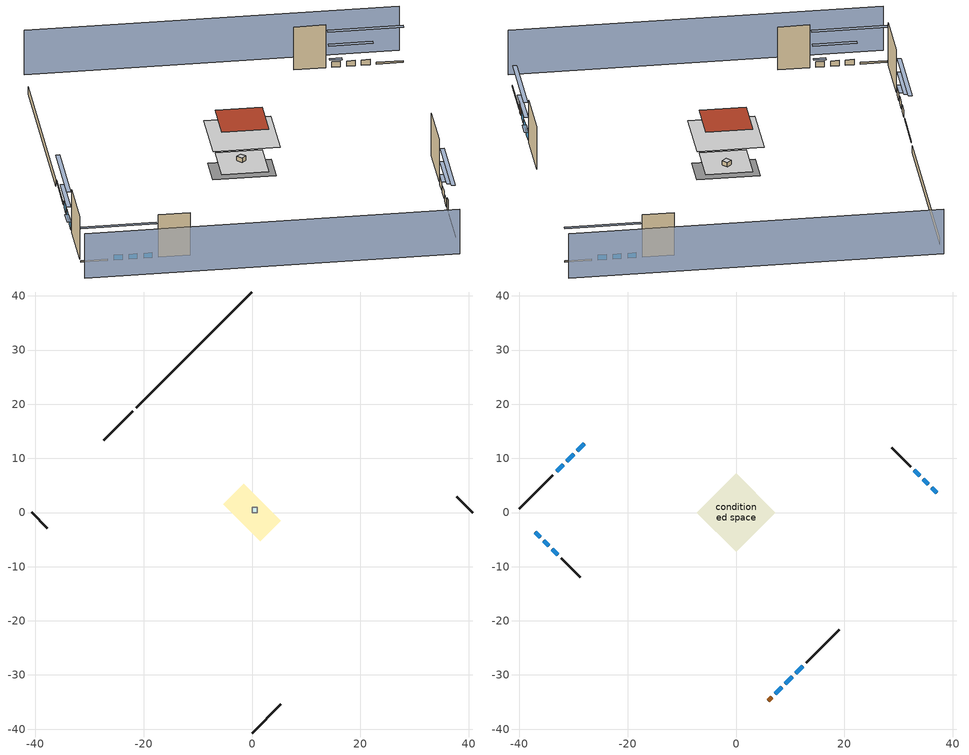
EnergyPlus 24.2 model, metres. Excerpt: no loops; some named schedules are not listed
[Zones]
crawlspace - vented
 floor foundation (Slab1 construction): -5.35,1.53 -1.53,5.35 5.35,-1.53 1.53,-5.35 z-0.91
 wall outside (RimJoist1 construction): -22.06,18.66 -27.36,13.36 z0.3:0.61
 wall outside (RimJoist2 construction): 40.72,0 37.76,2.95 z0.3:0.61
 wall outside (RimJoist3 construction): 0,-40.72 5.3,-35.42 z0.3:0.61
 wall outside (RimJoist4 construction): -40.72,0 -37.76,-2.95 z0.3:0.61
 wall foundation (FoundationWall1 construction): 0,40.72 -21.4,19.32 z-0.91:0.3
furnace airloop ret air zone
 floor adiabatic (AdiabaticConst): 0,0 0,1 1,1 1,0 z0
 wall adiabatic (AdiabaticConst): 0,1 0,0 1,0 1,1 0,1 z0:1
 ceiling adiabatic (AdiabaticConst): 1,0 1,1 0,1 0,0 z1
conditioned space
 floor to crawlspace - vented (Floor1 construction): -5.13,0 0,5.13 5.13,0 0,-5.13 z0.3
 floor adiabatic (AdiabaticFloorConstruction): -7.25,0 0,7.25 7.25,0 0,-7.25 z5.18
 wall outside (AdiabaticWallConstruction 1): 5.96,-34.76 6.61,-34.11 z0.3:2.34
 wall outside (AdiabaticWallConstruction): -28.02,12.7 -29.29,11.43 / -29.94,10.77 -31.22,9.5 / -31.87,8.84 -33.15,7.57 z0.3:1.49; -37.11,-3.61 -36.16,-4.56 / -35.5,-5.22 -34.55,-6.17 / -33.89,-6.83 -32.94,-7.78 / 37.11,3.61 36.16,4.56 / 35.5,5.22 34.55,6.17 / 33.89,6.83 32.94,7.78 z0.3:1.19; 7.26,-33.46 8.47,-32.25 z0.3:1.46; 9.13,-31.59 10.41,-30.31 / 11.07,-29.65 12.35,-28.37 z0.3:1.52
 wall outside (Wall1 construction): -33.8,6.92 -40.06,0.66 z0.3:7.62
 wall outside (Wall2 construction): 32.28,8.43 28.81,11.91 z0.3:7.62
 wall outside (Wall3 construction): 13.01,-27.71 19.09,-21.63 z0.3:7.62
 wall outside (Wall4 construction): -32.28,-8.43 -28.81,-11.91 z0.3:7.62
 window (WindowConstruction): -28.02,12.7 -29.29,11.43 z0.3:1.49
 window (WindowConstruction 9): -37.11,-3.61 -36.16,-4.56 z0.3:1.19
 window (WindowConstruction 10): -35.5,-5.22 -34.55,-6.17 z0.3:1.19
 window (WindowConstruction 11): -33.89,-6.83 -32.94,-7.78 z0.3:1.19
 window (WindowConstruction 1): -29.95,10.77 -31.22,9.5 z0.3:1.49
 window (WindowConstruction 2): -31.87,8.84 -33.14,7.57 z0.3:1.49
 window (WindowConstruction 3): 37.11,3.61 36.16,4.56 z0.3:1.19
 window (WindowConstruction 4): 35.5,5.22 34.55,6.17 z0.3:1.19
 window (WindowConstruction 5): 33.89,6.83 32.94,7.78 z0.3:1.19
 window (WindowConstruction 6): 7.26,-33.46 8.47,-32.25 z0.3:1.46
 window (WindowConstruction 7): 9.13,-31.59 10.41,-30.31 z0.3:1.52
 window (WindowConstruction 8): 11.07,-29.65 12.35,-28.37 z0.3:1.52
 door (Door): 5.96,-34.76 6.61,-34.11 z0.3:2.34
 ceiling adiabatic (AdiabaticFloorConstruction): 0,-7.25 7.25,0 0,7.25 -7.25,0 z5.18
 roof outside (Roof1 construction): 0,5.13 -5.13,0 0,-5.13 5.13,0 z7.62
shading: -43.95,-3.23 -3.23,-43.95 / 43.95,3.23 3.23,43.95 z0:7.62; -32.95,7.77 -24.35,16.36 -24.78,16.8 -33.38,8.2 z6.68; -32.49,-8.22 -40.77,0.05 -41.2,-0.38 -32.92,-8.66 z6.37; -32.61,-8.11 -37.44,-3.28 -37.87,-3.71 -33.04,-8.54 z3.93; -32.72,-7.99 -34.11,-6.61 -34.54,-7.04 -33.16,-8.42 z1.49; -33.16,7.56 -28.01,12.71 -28.44,13.14 -33.59,7.99 z4.24; -33.36,7.36 -31.66,9.06 -32.09,9.49 -33.79,7.79 z1.8; 32.49,8.22 40.77,-0.05 41.2,0.38 32.92,8.66 z6.37; 32.61,8.11 37.44,3.28 37.87,3.71 33.04,8.54 z3.93; 32.72,7.99 34.11,6.61 34.54,7.04 33.16,8.42 z1.49; 12.13,-28.58 3.6,-37.12 4.03,-37.55 12.57,-29.01 z6.64; 12.35,-28.37 7.19,-33.53 7.62,-33.96 12.78,-28.8 z4.27; 12.56,-28.15 10.85,-29.87 11.28,-30.3 13,-28.58 z1.83
[Building]
Building 1: Terrain=Suburbs
[Site:Location]
Portland Intl Arpt_OR: Latitude {deg}=45.59; Longitude {deg}=-122.6; Time Zone {hr}=-8; Elevation {m}=33; Keep Site Location Information=Yes
[Site:GroundTemperature:Shallow]
10.2558, 8.96328, 8.85977, 9.47314, 11.9355, 14.3863, 16.5111, 17.8571, 17.9714, 16.8767, 14.8061, 12.4304
[Site:WaterMainsTemperature]
Calculation Method=Schedule; Temperature Schedule=mains temperature schedule
[Material] Roughness=Rough; Thermal Absorptance=0.9
Name | Thickness {m} | Conductivity {W/m-K} | Density {kg/m3} | Specific Heat {J/kg-K} | Solar Absorptance | Visible Absorptance
asphalt or fiberglass shingles | 0.00635 | 0.162714 | 1121.4 | 1465.45 | 0.85 | 0.85
concrete 8.0 in. | 0.2032 | 1.803125 | 2242.8 | 837.4 | 0.7 | 0.7
door material | 0.04445 | 0.0612267 | 512.64 | 1214.23 | 0.7 | 0.7
floor covering | 0.0127 | 0.0433444 | 54.468 | 1339.84 | 0.6 | 0.6
floor rigid ins; wall rigid ins | 0.512978 | 0.029427 | 32.04 | 1214.23 | 0.7 | 0.7
floor stud and cavity | 0.1397 | 0.923637 | 92.3553 | 1139.71 | 0.7 | 0.7
floor stud and cavity 1 | 0.1397 | 1.75129 | 37.0049 | 1207.88 | 0.7 | 0.7
furniture material conditioned space 1 | 0.1524 | 0.115458 | 640.8 | 1214.23 | 0.6 | 0.6
gypsum board | 0.0127 | 0.160291 | 801 | 837.4 | 0.6 | 0.6
osb sheathing 0.5 in. | 0.0127 | 0.115458 | 512.64 | 1214.23 | 0.7 | 0.7
osb sheathing 0.75 in. | 0.01905 | 0.115458 | 512.64 | 1214.23 | 0.7 | 0.7
rim joist stud and cavity | 0.0508 | 0.178688 | 50.32683 | 1063.81 | 0.6 | 0.6
roof rigid ins | 0.051816 | 0.029427 | 32.04 | 1214.23 | 0.7 | 0.7
roof stud and cavity | 0.2032 | 0.133729 | 78.34581 | 1123.46 | 0.7 | 0.7
soil 0.5 in. | 0.0127 | 1.3848 | 1842.3 | 418.7 | 0.7 | 0.7
wall stud and cavity | 0.1397 | 0.550994 | 139.0536 | 1170.24 | 0.7 | 0.7
wall stud and cavity 1 | 0.0889 | 0.380278 | 52.3479 | 1209.89 | 0.7 | 0.7
wall stud and cavity 2 | 0.0889 | 0.391764 | 83.0341 | 1211.67 | 0.7 | 0.7
wood siding | 0.0254 | 0.102417 | 544.68 | 1172.36 | 0.85 | 0.85
wood siding 1; wood siding 2 | 0.0254 | 0.102417 | 544.68 | 1172.36 | 0.7 | 0.7
[Material:NoMass]
Adiabatic: Roughness=Rough; Thermal Resistance {m2-K/W}=176.1; Thermal Absorptance=0.9; Solar Absorptance=0.7; Visible Absorptance=0.7
[WindowMaterial:SimpleGlazingSystem]
WindowMaterial: U-Factor {W/m2-K}=2.78222; Solar Heat Gain Coefficient=0.56
[Construction]
AdiabaticConst: Adiabatic
AdiabaticFloorConstruction: floor stud and cavity 1, floor rigid ins, osb sheathing 0.75 in., floor covering
AdiabaticWallConstruction: wood siding 1, wall rigid ins, wall stud and cavity 1, gypsum board
AdiabaticWallConstruction 1: wood siding 2, wall rigid ins, wall stud and cavity 1, gypsum board
Door: door material
Floor1 construction: floor stud and cavity, osb sheathing 0.75 in., floor covering
FoundationWall1 construction: concrete 8.0 in.
furniture construction conditioned space 1: furniture material conditioned space 1
PartitionWallConstruction: gypsum board, wall stud and cavity 2, gypsum board
RimJoist1 construction; RimJoist2 construction; RimJoist3 construction; RimJoist4 construction: wood siding, rim joist stud and cavity
Roof1 construction: asphalt or fiberglass shingles, roof rigid ins, osb sheathing 0.75 in., roof stud and cavity, gypsum board
Slab1 construction: soil 0.5 in.
Wall1 construction; Wall2 construction; Wall3 construction; Wall4 construction: wood siding, osb sheathing 0.5 in., wall stud and cavity, gypsum board
WindowConstruction; WindowConstruction 1; WindowConstruction 10; WindowConstruction 11; WindowConstruction 2; WindowConstruction 3; WindowConstruction 4; WindowConstruction 5; WindowConstruction 6; WindowConstruction 7; WindowConstruction 8; WindowConstruction 9: WindowMaterial
[Zone] Multiplier=1
Name | Volume {m3} | Part of Total Floor Area
conditioned space | 384.656 | Yes
crawlspace - vented | 64.1093 | Yes
furnace airloop ret air zone | 1 | No
[Space]
Name | Zone | Volume {m3} | Space Type
conditioned space 1 | conditioned space | 384.656
crawlspace - vented 1 | crawlspace - vented | 64.1093
furnace airloop ret air space | furnace airloop ret air zone |  | Plenum Space Type
[SurfaceProperty:IncidentSolarMultiplier] Incident Solar Multiplier=1; Incident Solar Multiplier Schedule=trans schedule winter=0.85 summer=0.7
Window1; Window10; Window11; Window12; Window2; Window3; Window4; Window5; Window6; Window7; Window8; Window9
[InternalMass] Zone or ZoneList=conditioned space; Space or SpaceList=conditioned space 1
Name | Construction | Surface Area {m2}
furniture mass conditioned space 1 | furniture construction conditioned space 1 | 63.09974
partition wall mass | PartitionWallConstruction | 157.749
[Lights]
interior lighting: Zone or ZoneList or Space or SpaceList=conditioned space 1; Schedule=lighting_interior; Design Level Calculation Method=LightingLevel; Lighting Level {W}=303.029; Return Air Fraction=0; Fraction Radiant=0.6; Fraction Visible=0.2; Fraction Replaceable=1
[People]
occupants: Zone or ZoneList or Space or SpaceList=conditioned space 1; Number of People Schedule=occupants; Number of People Calculation Method=People; Number of People=3; Fraction Radiant=0.314171; Sensible Heat Fraction=0.56303; Activity Level Schedule=occupants activity schedule; Carbon Dioxide Generation Rate {m3/s-W}=0; Enable ASHRAE 55 Comfort Warnings=No; Mean Radiant Temperature Calculation Type=EnclosureAveraged
[ElectricEquipment] Zone or ZoneList or Space or SpaceList=conditioned space 1; Design Level Calculation Method=EquipmentLevel
Name | Schedule | Design Level {W} | Fraction Latent | Fraction Radiant | Fraction Lost
ceiling fan | ceiling_fan | 16.9456 | 0 | 0.558 | 0
clothes dryer | clothes_dryer | 320.579 | 0.015 | 0.081 | 0.85
clothes washer | clothes_washer | 555.666 | 0.03 | 0.162 | 0.7
cooking range | cooking_range | 978.538 | 0.08 | 0.432 | 0.2
dishwasher | dishwasher | 673.031 | 0.3 | 0.18 | 0.4
fridge | fridge schedule | 41.5354 | 0 | 0.6 | 0
mech vent bath fan 0 | mech vent bath fan 0 schedule | 30 | 0 | 0 | 1
mech vent house fan | mech vent house fan schedule | 0 | 0 | 0 | 1
mech vent house fan cfis | mech vent house fan cfis schedule | 0 | 0 | 0 | 0
mech vent range fan 0 | mech vent range fan 0 schedule | 30 | 0 | 0 | 1
misc plug loads | plug_loads_other | 185.918 | 0.021 | 0.558 | 0.049
misc tv | plug_loads_tv | 298.804 | 0 | 0.6 | 0
whole house fan | Always On Discrete | 0 | 0 | 0 | 1
[OtherEquipment] Design Level Calculation Method=EquipmentLevel
Name | Fuel Type | Zone or ZoneList or Space or SpaceList | Schedule | Design Level {W} | Fraction Latent | Fraction Radiant | Fraction Lost
clothes dryer 1 | NaturalGas | conditioned space 1 | clothes_dryer | 4258.94 | 0.015 | 0.081 | 0.85
cooking range 1 | Electricity | conditioned space 1 | cooking_range | 0 | 0.08 | 0.432 | 0.2
furnace airloop_0 SupCondToLv; furnace airloop_0 SupSensLkToCond; mech vent house fan sensible load; water heater sens | None | conditioned space 1 | Always On Discrete | 0 | 0 | 0 | 0
furnace airloop_0 SupLatLkToCond; mech vent house fan latent load; water heater lat | None | conditioned space 1 | Always On Discrete | 0 | 1 | 0 | 0
general water use latent | None | conditioned space 1 | general water use schedule | 62.594 | 1 | 0 | 0
general water use sensible | None | conditioned space 1 | general water use schedule | -61.6891 | 0 | 0.6 | 0
water heater energy adjustment1 | Electricity | conditioned space 1 | Always On Discrete | 0.01 | 0 | 0 | 1
furnace airloop_0 RetCondToDZ; furnace airloop_0 SupCondToDZ; furnace airloop_0 SupSensLkToDZ | None | crawlspace - vented 1 | Always On Discrete | 0 | 0 | 0 | 0
furnace airloop_0 SupLatLkToDZ | None | crawlspace - vented 1 | Always On Discrete | 0 | 1 | 0 | 0
furnace airloop_0 RetCondToRP; furnace airloop_0 RetSensLkToRP | None | furnace airloop ret air space | Always On Discrete | 0 | 0 | 0 | 0
furnace airloop_0 RetLatLkToRP | None | furnace airloop ret air space | Always On Discrete | 0 | 1 | 0 | 0
[ZoneInfiltration:DesignFlowRate] Schedule=Always On Discrete
Name | Zone or ZoneList or Space or SpaceList | Design Flow Rate Calculation Method | Design Flow Rate {m3/s} | Air Changes per Hour {1/hr} | Constant Term Coefficient | Temperature Term Coefficient | Velocity Term Coefficient | Velocity Squared Term Coefficient
infil flow; natural vent flow; whole house fan flow | conditioned space 1 | Flow/Zone | 0
crawlspace_vented 1 duct leakage imbalance infil flow | crawlspace - vented 1 | Flow/Zone | 0
infil crawlspace - vented 1 | crawlspace - vented 1 | AirChanges/Hour |  | 2.6013 | 1 | 0 | 0 | 0
[ZoneMixing] Schedule=Always On Continuous; Design Flow Rate Calculation Method=Flow/Zone; Design Flow Rate {m3/s}=0
Name | Zone or Space | Source Zone or Space
furnace airloop_0 ZoneMixDZToCond mix | conditioned space | crawlspace - vented
furnace airloop_0 ZoneMixCondToDZ mix | crawlspace - vented | conditioned space
[SurfaceProperty:ExposedFoundationPerimeter]
Slab1: Exposed Perimeter Calculation Method=TotalExposedPerimeter; Total Exposed Perimeter {m}=30.26664
[SpaceList]
Plenum Space Type: furnace airloop ret air space
[AvailabilityManager:Scheduled]
furnace airloop Availability Manager: Schedule=Always On Discrete
[AirLoopHVAC:ReturnPlenum]
Air Loop HVAC Return Plenum 1: Zone=furnace airloop ret air zone
[WaterUse:Equipment]
dishwasher: Peak Flow Rate {m3/s}=7.76611e-06; Flow Rate Fraction Schedule=hot_water_dishwasher
[Foundation:Kiva]
Foundation Kiva 1: Initial Indoor Air Temperature {C}=8.52769; Wall Height Above Grade {m}=0.3048; Wall Depth Below Slab {m}=0.2032
[Foundation:Kiva:Settings]
Soil Conductivity {W/m-K}=1.3848; Soil Density {kg/m3}=1842.3; Soil Specific Heat {J/kg-K}=418.7; Ground Solar Absorptivity=0.9; Ground Thermal Absorptivity=0.9; Ground Surface Roughness {m}=0.03; Far-Field Width {m}=40; Deep-Ground Boundary Condition=ZeroFlux; Deep-Ground Depth {m}=40; Minimum Cell Dimension {m}=0.2; Maximum Cell Growth Coefficient=3; Simulation Timestep=Timestep
[Exterior:Lights]
exterior lighting: Schedule=exterior lighting schedule; Design Level {W}=7.09205
[EnergyManagementSystem:GlobalVariable]
furnace_airloop_0_DuctImbalLkExhFanEquivCond
furnace_airloop_0_DuctImbalLkExhFanEquivDZ
furnace_airloop_0_DuctImbalLkSupFanEquivCond
furnace_airloop_0_DuctImbalLkSupFanEquivDZ
furnace_airloop_0_DZ_T
furnace_airloop_0_DZ_W
furnace_airloop_0_RetCondToDZ
furnace_airloop_0_RetCondToRP
furnace_airloop_0_RetLatLkToRP
furnace_airloop_0_RetSensLkToRP
furnace_airloop_0_SupCondToDZ
furnace_airloop_0_SupCondToLv
furnace_airloop_0_SupLatLkToCond
furnace_airloop_0_SupLatLkToDZ
furnace_airloop_0_SupSensLkToCond
furnace_airloop_0_SupSensLkToDZ
furnace_airloop_0_ZoneMixCondToDZ
furnace_airloop_0_ZoneMixDZToCond
furnace_airloop_AH_MFR
furnace_airloop_AH_Tout
furnace_airloop_AH_VFR
furnace_airloop_AH_Wout
furnace_airloop_Fan_RTF
furnace_airloop_RA_T
furnace_airloop_Ra_W
infil_program_Qfan
infil_program_Qinf
natural_vent_program_Qnv
natural_vent_program_Qwhf
[EnergyManagementSystem:Sensor]
Name | Output:Variable or Output:Meter Index Key | Output:Variable or Output:Meter
airflow_gain | infil flow | Infiltration Sensible Heat Gain Energy
airflow_gain_1 | natural vent flow | Infiltration Sensible Heat Gain Energy
airflow_gain_2 | whole house fan flow | Infiltration Sensible Heat Gain Energy
airflow_loss | infil flow | Infiltration Sensible Heat Loss Energy
airflow_loss_1 | natural vent flow | Infiltration Sensible Heat Loss Energy
airflow_loss_2 | whole house fan flow | Infiltration Sensible Heat Loss Energy
clg_load_cond |  | Cooling:EnergyTransfer:Zone:CONDITIONED SPACE
clg_load_duct |  | Cooling:EnergyTransfer:Zone:FURNACE AIRLOOP RET AIR ZONE
clg_sp_s; clg_sp_s_1 | cooling setpoint | Schedule Value
clothes_dryer_exhaust_0_sch_s | clothes_dryer | Schedule Value
cool_season | cooling season schedule | Schedule Value
ducts_conv | furnace airloop_0 RetCondToRP | Other Equipment Convective Heating Energy
ducts_conv_1 | furnace airloop_0 RetLatLkToRP | Other Equipment Convective Heating Energy
ducts_conv_2 | furnace airloop_0 RetSensLkToRP | Other Equipment Convective Heating Energy
ducts_conv_3 | furnace airloop_0 SupCondToLv | Other Equipment Convective Heating Energy
ducts_conv_4 | furnace airloop_0 SupLatLkToCond | Other Equipment Convective Heating Energy
ducts_conv_5 | furnace airloop_0 SupSensLkToCond | Other Equipment Convective Heating Energy
ducts_rad | furnace airloop_0 RetCondToRP | Other Equipment Radiant Heating Energy
ducts_rad_1 | furnace airloop_0 RetLatLkToRP | Other Equipment Radiant Heating Energy
ducts_rad_2 | furnace airloop_0 RetSensLkToRP | Other Equipment Radiant Heating Energy
ducts_rad_3 | furnace airloop_0 SupCondToLv | Other Equipment Radiant Heating Energy
ducts_rad_4 | furnace airloop_0 SupLatLkToCond | Other Equipment Radiant Heating Energy
ducts_rad_5 | furnace airloop_0 SupSensLkToCond | Other Equipment Radiant Heating Energy
furnace_airloop_0_DZ_T_s | crawlspace - vented | Zone Air Temperature
furnace_airloop_0_DZ_W_s | crawlspace - vented | Zone Mean Air Humidity Ratio
furnace_airloop_AH_MFR_s | Node 5 | System Node Mass Flow Rate
furnace_airloop_AH_Tout_s | Node 5 | System Node Temperature
furnace_airloop_AH_VFR_s | Node 5 | System Node Current Density Volume Flow Rate
furnace_airloop_AH_Wout_s | Node 5 | System Node Humidity Ratio
furnace_airloop_RA_T_s | Node 8 | System Node Temperature
furnace_airloop_Ra_W_s | Node 8 | System Node Humidity Ratio
htg_load_cond |  | Heating:EnergyTransfer:Zone:CONDITIONED SPACE
htg_load_duct |  | Heating:EnergyTransfer:Zone:FURNACE AIRLOOP RET AIR ZONE
htg_sp_s; htg_sp_s_1 | heating setpoint | Schedule Value
ig_ee_conv | ceiling fan | Electric Equipment Convective Heating Energy
ig_ee_conv_1 | clothes dryer | Electric Equipment Convective Heating Energy
ig_ee_conv_3 | cooking range | Electric Equipment Convective Heating Energy
ig_ee_conv_4 | dishwasher | Electric Equipment Convective Heating Energy
ig_ee_conv_5 | fridge | Electric Equipment Convective Heating Energy
ig_ee_conv_6 | misc plug loads | Electric Equipment Convective Heating Energy
ig_ee_conv_7 | misc tv | Electric Equipment Convective Heating Energy
ig_ee_conv_8 | whole house fan | Electric Equipment Convective Heating Energy
ig_ee_rad | ceiling fan | Electric Equipment Radiant Heating Energy
ig_ee_rad_1 | clothes dryer | Electric Equipment Radiant Heating Energy
ig_ee_rad_3 | cooking range | Electric Equipment Radiant Heating Energy
ig_ee_rad_4 | dishwasher | Electric Equipment Radiant Heating Energy
ig_ee_rad_5 | fridge | Electric Equipment Radiant Heating Energy
ig_ee_rad_6 | misc plug loads | Electric Equipment Radiant Heating Energy
ig_ee_rad_7 | misc tv | Electric Equipment Radiant Heating Energy
ig_ee_rad_8 | whole house fan | Electric Equipment Radiant Heating Energy
ig_lgt_conv | interior lighting | Lights Convective Heating Energy
ig_lgt_rad | interior lighting | Lights Radiant Heating Energy
ig_lgt_vis | interior lighting | Lights Visible Radiation Heating Energy
ig_oe_conv | clothes dryer 1 | Other Equipment Convective Heating Energy
ig_oe_conv_1 | cooking range 1 | Other Equipment Convective Heating Energy
ig_oe_conv_2 | general water use latent | Other Equipment Convective Heating Energy
ig_oe_conv_3 | general water use sensible | Other Equipment Convective Heating Energy
ig_oe_conv_4 | water heater energy adjustment1 | Other Equipment Convective Heating Energy
ig_oe_conv_5 | water heater lat | Other Equipment Convective Heating Energy
ig_oe_conv_6 | water heater sens | Other Equipment Convective Heating Energy
ig_oe_rad | clothes dryer 1 | Other Equipment Radiant Heating Energy
ig_oe_rad_1 | cooking range 1 | Other Equipment Radiant Heating Energy
ig_oe_rad_2 | general water use latent | Other Equipment Radiant Heating Energy
ig_oe_rad_3 | general water use sensible | Other Equipment Radiant Heating Energy
ig_oe_rad_4 | water heater energy adjustment1 | Other Equipment Radiant Heating Energy
ig_oe_rad_5 | water heater lat | Other Equipment Radiant Heating Energy
ig_oe_rad_6 | water heater sens | Other Equipment Radiant Heating Energy
ig_ppl_conv | occupants | People Convective Heating Energy
ig_ppl_rad | occupants | People Radiant Heating Energy
im_conv | furniture mass conditioned space 1 | Surface Inside Face Convection Heat Gain Energy
im_conv_1 | partition wall mass | Surface Inside Face Convection Heat Gain Energy
im_ig | furniture mass conditioned space 1 | Surface Inside Face Internal Gains Radiation Heat Gain Energy
im_ig_1 | partition wall mass | Surface Inside Face Internal Gains Radiation Heat Gain Energy
im_lgt | furniture mass conditioned space 1 | Surface Inside Face Lights Radiation Heat Gain Energy
im_lgt_1 | partition wall mass | Surface Inside Face Lights Radiation Heat Gain Energy
im_sol | furniture mass conditioned space 1 | Surface Inside Face Solar Radiation Heat Gain Energy
im_sol_1 | partition wall mass | Surface Inside Face Solar Radiation Heat Gain Energy
im_surf | furniture mass conditioned space 1 | Surface Inside Face Net Surface Thermal Radiation Heat Gain Energy
im_surf_1 | partition wall mass | Surface Inside Face Net Surface Thermal Radiation Heat Gain Energy
mech_vent_bath_fan_0_sch_s | mech vent bath fan 0 schedule | Schedule Value
mech_vent_range_fan_0_sch_s | mech vent range fan 0 schedule | Schedule Value
mv_conv | mech vent bath fan 0 | Electric Equipment Convective Heating Energy
mv_conv_1 | mech vent house fan | Electric Equipment Convective Heating Energy
mv_conv_2 | mech vent house fan cfis | Electric Equipment Convective Heating Energy
mv_conv_3 | mech vent range fan 0 | Electric Equipment Convective Heating Energy
mv_conv_4 | mech vent house fan latent load | Other Equipment Convective Heating Energy
mv_conv_5 | mech vent house fan sensible load | Other Equipment Convective Heating Energy
mv_rad | mech vent bath fan 0 | Electric Equipment Radiant Heating Energy
mv_rad_1 | mech vent house fan | Electric Equipment Radiant Heating Energy
mv_rad_2 | mech vent house fan cfis | Electric Equipment Radiant Heating Energy
mv_rad_3 | mech vent range fan 0 | Electric Equipment Radiant Heating Energy
mv_rad_4 | mech vent house fan latent load | Other Equipment Radiant Heating Energy
mv_rad_5 | mech vent house fan sensible load | Other Equipment Radiant Heating Energy
natural_vent_s | natural vent schedule | Schedule Value
out_pb_s |  | Site Outdoor Air Barometric Pressure
out_wt_s |  | Site Outdoor Air Humidity Ratio
site_vw_s |  | Site Wind Speed
ss_back_out | Window1 | Surface Window Shortwave from Zone Back Out Window Heat Transfer Rate
ss_back_out_1 | Window10 | Surface Window Shortwave from Zone Back Out Window Heat Transfer Rate
ss_back_out_10 | Window8 | Surface Window Shortwave from Zone Back Out Window Heat Transfer Rate
ss_back_out_11 | Window9 | Surface Window Shortwave from Zone Back Out Window Heat Transfer Rate
ss_back_out_2 | Window11 | Surface Window Shortwave from Zone Back Out Window Heat Transfer Rate
ss_back_out_3 | Window12 | Surface Window Shortwave from Zone Back Out Window Heat Transfer Rate
ss_back_out_4 | Window2 | Surface Window Shortwave from Zone Back Out Window Heat Transfer Rate
ss_back_out_5 | Window3 | Surface Window Shortwave from Zone Back Out Window Heat Transfer Rate
ss_back_out_6 | Window4 | Surface Window Shortwave from Zone Back Out Window Heat Transfer Rate
ss_back_out_7 | Window5 | Surface Window Shortwave from Zone Back Out Window Heat Transfer Rate
ss_back_out_8 | Window6 | Surface Window Shortwave from Zone Back Out Window Heat Transfer Rate
ss_back_out_9 | Window7 | Surface Window Shortwave from Zone Back Out Window Heat Transfer Rate
ss_conv | Door1 | Surface Inside Face Convection Heat Gain Energy
ss_conv_1 | Window1 | Surface Inside Face Convection Heat Gain Energy
ss_conv_10 | Window7 | Surface Inside Face Convection Heat Gain Energy
ss_conv_11 | Window8 | Surface Inside Face Convection Heat Gain Energy
ss_conv_12 | Window9 | Surface Inside Face Convection Heat Gain Energy
ss_conv_2 | Window10 | Surface Inside Face Convection Heat Gain Energy
ss_conv_3 | Window11 | Surface Inside Face Convection Heat Gain Energy
ss_conv_4 | Window12 | Surface Inside Face Convection Heat Gain Energy
ss_conv_5 | Window2 | Surface Inside Face Convection Heat Gain Energy
ss_conv_6 | Window3 | Surface Inside Face Convection Heat Gain Energy
ss_conv_7 | Window4 | Surface Inside Face Convection Heat Gain Energy
ss_conv_8 | Window5 | Surface Inside Face Convection Heat Gain Energy
ss_conv_9 | Window6 | Surface Inside Face Convection Heat Gain Energy
ss_ig | Door1 | Surface Inside Face Internal Gains Radiation Heat Gain Energy
ss_ig_1 | Window1 | Surface Inside Face Internal Gains Radiation Heat Gain Energy
ss_ig_10 | Window7 | Surface Inside Face Internal Gains Radiation Heat Gain Energy
ss_ig_11 | Window8 | Surface Inside Face Internal Gains Radiation Heat Gain Energy
ss_ig_12 | Window9 | Surface Inside Face Internal Gains Radiation Heat Gain Energy
ss_ig_2 | Window10 | Surface Inside Face Internal Gains Radiation Heat Gain Energy
